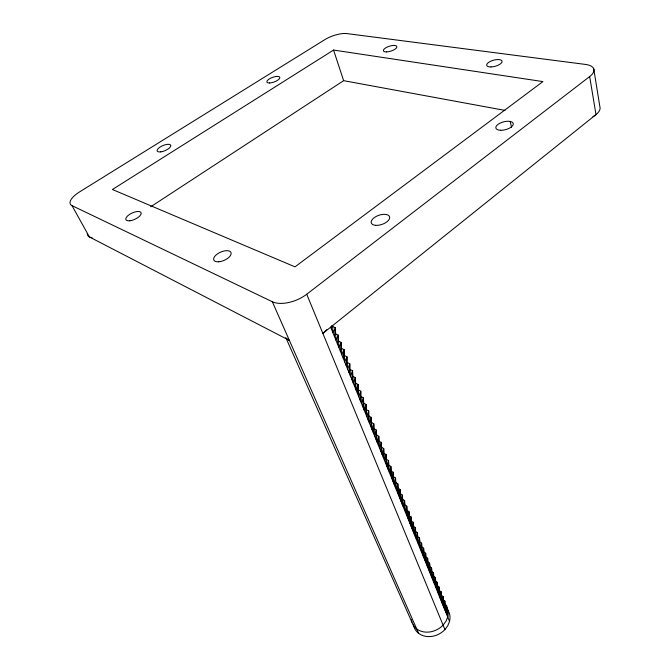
<?xml version="1.0" encoding="UTF-8"?>
<svg xmlns="http://www.w3.org/2000/svg" width="670" height="670" viewBox="0 0 670 670"><rect width="100%" height="100%" fill="white"/><g stroke="black" fill="none" stroke-linecap="round" stroke-linejoin="round"><path stroke-width="1" d="M415.341 536.804L415.358 527.575L412.77 525.9M413.206 531.519L413.239 522.298L410.651 520.632M411.053 526.176L411.104 516.964L409.37 515.858M408.876 520.783L408.951 511.579L407.209 510.473M406.673 515.331L406.765 506.135L404.161 504.485M404.446 509.828L404.571 500.632L401.95 498.999M402.201 504.267L402.343 495.08L400.593 493.999M399.931 498.647L400.099 489.477L397.469 487.852M397.645 492.969L397.829 483.807L396.071 482.727M395.325 487.232L395.534 478.079L392.896 476.47M392.98 481.437L393.223 472.291L390.568 470.692M390.618 475.574L390.878 466.446L388.223 464.854M388.223 469.653L388.516 460.541L385.853 458.958M385.811 463.673L386.121 454.57L383.449 452.995M383.366 457.618L383.709 448.531L381.925 447.493M380.895 451.505L381.264 442.435L378.584 440.885M378.399 445.324L378.801 436.27L376.104 434.73M375.878 439.076L376.305 430.04L373.609 428.507M373.324 432.761L373.785 423.741L371.079 422.217M370.745 426.38L371.23 417.377L368.525 415.869M368.14 419.923L368.659 410.936L365.937 409.437M365.502 413.39L366.055 404.429L363.324 402.946M362.83 406.782L363.416 397.846L360.686 396.372M360.133 400.107L360.753 391.196L358.014 389.731M357.411 393.357L358.056 384.463L355.309 383.014M354.648 386.523L355.334 377.662L352.579 376.222M351.859 379.614L352.579 370.778L349.815 369.354M349.036 372.629L349.79 363.818L347.026 362.411M346.181 365.56L346.968 356.775L344.196 355.385M343.291 358.408L344.12 349.648L341.34 348.274M340.368 351.172L341.239 342.445L338.451 341.089M337.412 343.844L338.317 335.159L335.528 333.811M334.422 336.441L335.368 327.781L331.633 326.005M331.39 328.937L331.717 326.064M447.3 609.357A19.011 15.829 -27.4 0 1 449.528 621.45L447.794 625.705L444.93 629.582A19.011 15.829 -27.4 0 1 425.668 636.324A19.011 15.829 -27.4 0 1 413.357 624.147M444.897 604.315L446.547 605.479L447.728 616.978L445.977 621.241L443.088 625.127A19.095 15.829 -27.2 0 1 423.75 631.894A19.095 15.829 -27.2 0 1 411.405 619.733M327.052 329.38L322.873 333.409L595.982 114.612L589.675 76.548A21.75 9.02 -13.3 0 0 585.413 64.421L346.985 33.6A16.541 5.687 -18.9 0 0 324.967 39.564L79.621 191.871A19.514 7.404 -25 0 0 72 205.631L89.378 236.929L289.39 340.419A24.748 13.936 -22.8 0 1 286.869 338.651M72 205.631L272.322 301.734A25.51 13.459 -22.5 0 0 306.726 294.231L589.675 76.548M150.666 206.804L343.635 80.668L505.029 110.408M333.56 50.057L112.418 189.501L295.001 266.853L542.926 81.589L333.56 50.057L343.635 80.668M414.872 531.126L417.444 532.809L418.507 544.635L419.521 537.985L417.812 536.863M419.864 541.98L421.572 543.11L422.653 554.894L423.608 548.186L421.899 547.055M423.917 552.08L425.618 553.219L426.715 564.961L427.611 558.194L425.919 557.055M427.896 561.988L429.587 563.127L430.701 574.827L431.547 568.009L429.855 566.87M431.798 571.703L433.482 572.85L434.612 584.508L435.399 577.649L432.887 575.915M434.796 580.664L437.301 582.398L438.448 594.005L439.185 587.096L437.518 585.94M439.386 590.597L441.053 591.761L442.208 603.327L442.895 596.375L441.237 595.211M442.25 599.206L444.729 600.948L445.902 612.472L446.547 605.479L446.815 614.733M285.805 337.571L411.924 622.196M272.322 301.734L418.641 633.351M306.726 294.231L444.93 629.582M330.628 327.044L449.528 621.45M510.213 121.421L511.562 127.417M593.737 68.851L599.876 106.689A21.197 9.447 -12.8 0 1 592.983 116.655M332.596 325.478L332.915 332.697L335.368 327.781L335.921 340.151L338.317 335.159L338.894 347.521L341.239 342.445L341.834 354.798L344.12 349.648L344.74 361.993L346.968 356.775L347.613 369.103L349.79 363.818L350.452 376.13L352.579 370.778L353.257 383.081L355.334 377.662L356.038 389.948L358.056 384.463L358.777 396.741L360.753 391.196L361.49 403.457L363.416 397.846L364.17 410.099L366.055 404.429L366.825 416.665L368.659 410.936L369.446 423.155L371.23 417.377L372.043 429.579L373.785 423.741L374.605 435.927L376.305 430.04L377.143 442.208L378.801 436.27L379.647 448.423L381.264 442.435L382.135 454.57L383.709 448.531L384.588 460.65L386.121 454.57L387.017 466.672L388.516 460.541L389.421 472.626L390.878 466.446L391.799 478.514L393.223 472.291L394.153 484.343L395.534 478.079L396.489 490.105L397.829 483.807L398.792 495.817L400.099 489.477L401.07 501.462L402.343 495.08L403.332 507.056L404.571 500.632L405.568 512.583L406.765 506.135L407.779 518.061L408.951 511.579L409.965 523.488L411.104 516.964L412.134 528.856L413.239 522.298L414.278 534.166L415.358 527.575L416.405 539.425L417.444 532.809L417.46 542.038M444.989 610.202L444.729 600.948L444.068 607.916L442.895 596.375L443.138 605.63M441.279 601.007L441.053 591.761L440.341 598.687L439.185 587.096L439.394 596.35M437.493 591.644L437.301 582.398L436.538 589.282L435.399 577.649L435.575 586.895M433.641 582.104L433.482 572.85L432.669 579.692L431.547 568.009L431.689 577.264M429.713 572.381L429.587 563.127L428.716 569.919L427.611 558.194L427.72 567.44M425.71 562.457L425.618 553.219L424.696 559.952L423.608 548.186L423.675 557.432M421.623 552.348L421.572 543.11L420.593 549.794L419.521 537.985L419.554 547.214M92.091 237.708A19.07 7.789 -25.4 0 1 87.309 233.436M445.508 604.884A19.095 15.829 -27.2 0 1 447.728 616.978M269.466 82.98A6.867 2.454 -20.2 0 0 279.809 77.946A6.867 2.454 -20.2 0 0 270.814 78.088A6.867 2.454 -20.2 0 0 269.466 82.98M160.758 151.881A7.378 2.764 -23 0 0 170.817 145.558A7.378 2.764 -23 0 0 160.256 146.939A7.378 2.764 -23 0 0 160.758 151.881M386.623 51.933A7.06 2.571 -17.8 0 0 396.883 46.867A7.06 2.571 -17.8 0 0 386.825 47.235A7.06 2.571 -17.8 0 0 386.623 51.933M491.001 66.95A7.965 3.157 -15.4 0 0 502.073 61.246A7.965 3.157 -15.4 0 0 490.03 61.548A7.965 3.157 -15.4 0 0 491.001 66.95M218.763 261.794A9.38 4.481 -23.8 0 0 231.125 252.942A9.38 4.481 -23.8 0 0 217.281 254.014A9.38 4.481 -23.8 0 0 218.763 261.794M129.729 220.798A8.342 3.442 -24.7 0 0 141.194 213.269A8.342 3.442 -24.7 0 0 129.519 214.434A8.342 3.442 -24.7 0 0 129.729 220.798M500.8 130.281A8.995 4.037 -14.8 0 0 513.27 123.598A8.995 4.037 -14.8 0 0 499.56 123.389A8.995 4.037 -14.8 0 0 500.8 130.281M375.619 225.329A9.631 4.824 -18.8 0 0 389.672 217.675A9.631 4.824 -18.8 0 0 375.987 216.527A9.631 4.824 -18.8 0 0 375.619 225.329"/></g></svg>
